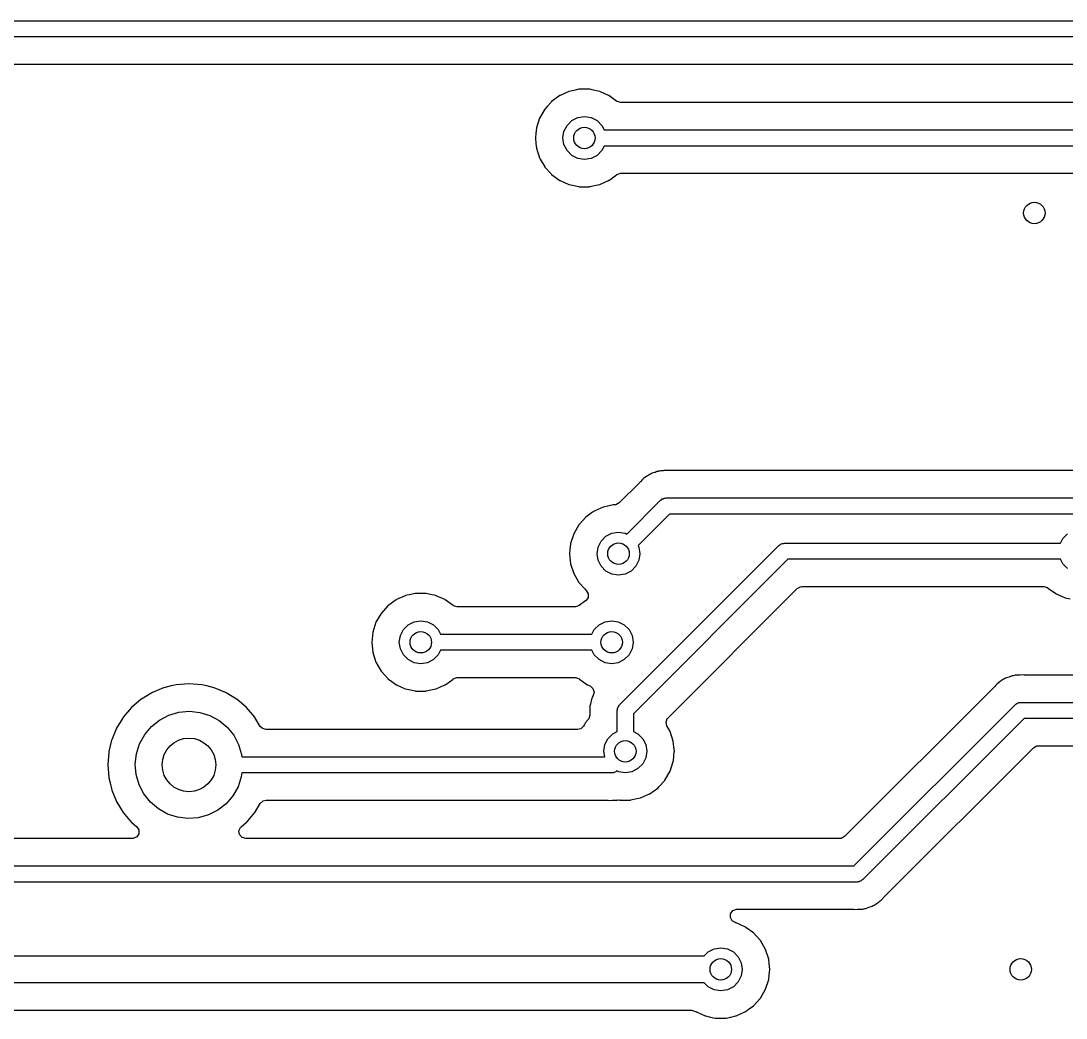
# Model space of a CAD drawing. Extents: x 51 to 243, y -135 to -54.
# Drawn here: x 86.53 to 106, y -91.84 to -73.26 of the extents above; entities that cross this region are included whole.
import ezdxf

# ---------------------------------------------------------------- set-up
doc = ezdxf.new("R2010")
doc.units = 0
doc.layers.add('BLACK', color=7, linetype='CONTINUOUS')

msp = doc.modelspace()

# ---------------------------------------------------------------- linework, layer by layer
at = {"layer": 'BLACK', "linetype": 'CONTINUOUS'}
for p, q in [((81.0481, -73.256), (120.802, -73.256)), ((120.864, -73.556), (80.986, -73.556)), ((81.023, -74.0645), (120.782, -74.0645)), ((96.8583, -74.5453), (96.7457, -74.5692)), ((96.9261, -74.5309), (96.8583, -74.5453)), ((96.9325, -74.5295), (96.9261, -74.5309)), ((96.9261, -74.5309), (96.9261, -74.5309)), ((97.1235, -74.5295), (96.9325, -74.5295)), ((97.1299, -74.5309), (97.1235, -74.5295)), ((97.1977, -74.5453), (97.1299, -74.5309)), ((97.1299, -74.5309), (97.1299, -74.5309)), ((97.3103, -74.5692), (97.1977, -74.5453)), ((96.4167, -74.7591), (96.4123, -74.764)), ((96.5712, -74.6469), (96.4167, -74.7591)), ((96.5773, -74.6442), (96.5712, -74.6469)), ((96.7397, -74.5719), (96.5773, -74.6442)), ((96.5773, -74.6442), (96.5773, -74.6442)), ((96.7457, -74.5692), (96.7397, -74.5719)), ((96.7397, -74.5719), (96.7397, -74.5719)), ((97.3163, -74.5719), (97.3103, -74.5692)), ((97.4787, -74.6442), (97.3163, -74.5719)), ((97.3163, -74.5719), (97.3163, -74.5719)), ((97.4848, -74.6469), (97.4787, -74.6442)), ((97.4787, -74.6442), (97.4787, -74.6442)), ((97.6339, -74.7553), (97.4848, -74.6469)), ((97.6342, -74.7554), (97.6339, -74.7553)), ((97.6401, -74.7595), (97.6342, -74.7554)), ((97.7082, -74.7795), (97.6401, -74.7595)), ((96.289, -74.9011), (96.1935, -75.0664)), ((96.3343, -74.8507), (96.289, -74.9011)), ((96.4123, -74.764), (96.3343, -74.8507)), ((96.4123, -74.764), (96.4123, -74.764)), ((134.214, -74.7795), (97.7082, -74.7795)), ((96.1935, -75.0664), (96.1345, -75.2481)), ((96.7044, -75.2029), (96.7929, -75.1144)), ((96.7929, -75.1144), (96.9044, -75.0576)), ((96.9044, -75.0576), (97.028, -75.038)), ((97.028, -75.038), (97.1516, -75.0576)), ((97.1516, -75.0576), (97.2631, -75.1144)), ((97.2631, -75.1144), (97.3516, -75.2029)), ((96.1242, -75.346), (96.1145, -75.438)), ((96.1338, -75.2546), (96.1242, -75.346)), ((96.1345, -75.2481), (96.1338, -75.2546)), ((96.1338, -75.2546), (96.1338, -75.2546)), ((96.628, -75.438), (96.6476, -75.3144)), ((96.6476, -75.3144), (96.7044, -75.2029)), ((97.3516, -75.2029), (97.395, -75.288)), ((97.395, -75.288), (170.449, -75.288)), ((96.1145, -75.438), (96.1152, -75.4446)), ((96.1152, -75.4446), (96.1255, -75.5431)), ((96.6476, -75.5616), (96.628, -75.438)), ((96.1255, -75.5431), (96.1345, -75.6279)), ((96.1345, -75.6279), (96.1935, -75.8096)), ((96.7044, -75.6731), (96.6476, -75.5616)), ((96.7929, -75.7616), (96.7044, -75.6731)), ((97.3516, -75.6731), (97.2631, -75.7616)), ((97.395, -75.588), (97.3516, -75.6731)), ((170.511, -75.588), (97.395, -75.588)), ((96.1935, -75.8096), (96.1968, -75.8153)), ((96.1968, -75.8153), (96.1968, -75.8153)), ((96.1968, -75.8153), (96.206, -75.8312)), ((96.206, -75.8312), (96.289, -75.9749)), ((96.9044, -75.8184), (96.7929, -75.7616)), ((97.028, -75.838), (96.9044, -75.8184)), ((97.1516, -75.8184), (97.028, -75.838)), ((97.2631, -75.7616), (97.1516, -75.8184)), ((96.289, -75.9749), (96.2934, -75.9799)), ((96.2934, -75.9799), (96.2934, -75.9799)), ((96.2934, -75.9799), (96.4074, -76.1064)), ((96.4074, -76.1064), (96.4167, -76.1169)), ((96.4167, -76.1169), (96.5712, -76.2291)), ((97.6035, -76.1428), (97.6342, -76.1206)), ((97.6342, -76.1206), (97.701, -76.0967)), ((97.701, -76.0967), (97.7082, -76.0965)), ((97.7082, -76.0965), (170.429, -76.0965)), ((96.5712, -76.2291), (96.5773, -76.2318)), ((96.5773, -76.2318), (96.5773, -76.2318)), ((96.5773, -76.2318), (96.7397, -76.3041)), ((96.7397, -76.3041), (96.7457, -76.3068)), ((96.7457, -76.3068), (96.8391, -76.3266)), ((97.2169, -76.3266), (97.3103, -76.3068)), ((97.3103, -76.3068), (97.3163, -76.3041)), ((97.3163, -76.3041), (97.4787, -76.2318)), ((97.4787, -76.2318), (97.4848, -76.2291)), ((97.4787, -76.2318), (97.4787, -76.2318)), ((97.4848, -76.2291), (97.5264, -76.1989)), ((97.5264, -76.1989), (97.6035, -76.1428)), ((96.8391, -76.3266), (96.9261, -76.3451)), ((96.9261, -76.3451), (96.9261, -76.3451)), ((96.9261, -76.3451), (96.9325, -76.3465)), ((96.9325, -76.3465), (97.1235, -76.3465)), ((97.1235, -76.3465), (97.1299, -76.3451)), ((97.1299, -76.3451), (97.2169, -76.3266)), ((97.1299, -76.3451), (97.1299, -76.3451)), ((98.152, -81.7675), (98.1452, -81.7715)), ((98.185, -81.748), (98.152, -81.7675)), ((98.152, -81.7675), (98.152, -81.7675)), ((98.1949, -81.7415), (98.185, -81.748)), ((98.2322, -81.7144), (98.1949, -81.7415)), ((98.2522, -81.7065), (98.2322, -81.7144)), ((98.2699, -81.6978), (98.2522, -81.7065)), ((98.2884, -81.6869), (98.2699, -81.6978)), ((98.3328, -81.674), (98.2884, -81.6869)), ((98.344, -81.6701), (98.3328, -81.674)), ((98.3796, -81.656), (98.344, -81.6701)), ((98.3869, -81.6531), (98.3796, -81.656)), ((98.3796, -81.656), (98.3796, -81.656)), ((98.3948, -81.6521), (98.3869, -81.6531)), ((98.4012, -81.6513), (98.3948, -81.6521)), ((98.3948, -81.6521), (98.3948, -81.6521)), ((98.4082, -81.6504), (98.4012, -81.6513)), ((98.4276, -81.6464), (98.4082, -81.6504)), ((98.4482, -81.6404), (98.4276, -81.6464)), ((98.4943, -81.639), (98.4482, -81.6404)), ((98.5062, -81.6381), (98.4943, -81.639)), ((98.5066, -81.638), (98.5062, -81.6381)), ((98.5106, -81.6375), (98.5066, -81.638)), ((98.5066, -81.638), (98.5066, -81.638)), ((98.5397, -81.6375), (98.5106, -81.6375)), ((98.5436, -81.6374), (98.5397, -81.6375)), ((98.6065, -81.6355), (98.5436, -81.6374)), ((98.6145, -81.6352), (98.6065, -81.6355)), ((98.6065, -81.6355), (98.6065, -81.6355)), ((98.6222, -81.6369), (98.6145, -81.6352)), ((98.6341, -81.6375), (98.6222, -81.6369)), ((106.643, -81.6375), (98.6341, -81.6375)), ((98.0602, -81.8565), (97.6771, -82.2396)), ((98.0682, -81.8478), (98.0602, -81.8565)), ((98.0767, -81.8375), (98.0682, -81.8478)), ((98.0976, -81.8122), (98.0767, -81.8375)), ((98.115, -81.7996), (98.0976, -81.8122)), ((98.13, -81.7867), (98.115, -81.7996)), ((98.1452, -81.7715), (98.13, -81.7867)), ((98.4961, -82.161), (98.5132, -82.1511)), ((98.5132, -82.1511), (98.5329, -82.1511)), ((98.5329, -82.1511), (98.552, -82.146)), ((98.552, -82.146), (106.68, -82.146)), ((97.3747, -82.3189), (97.2123, -82.3912)), ((97.3807, -82.3162), (97.3747, -82.3189)), ((97.3747, -82.3189), (97.3747, -82.3189)), ((97.4899, -82.293), (97.3807, -82.3162)), ((97.5611, -82.2779), (97.4899, -82.293)), ((97.5675, -82.2765), (97.5611, -82.2779)), ((97.5611, -82.2779), (97.5611, -82.2779)), ((97.588, -82.2765), (97.5675, -82.2765)), ((97.6148, -82.2736), (97.588, -82.2765)), ((97.6771, -82.2396), (97.6148, -82.2736)), ((97.8162, -82.8197), (98.4459, -82.1899)), ((98.4459, -82.1899), (98.463, -82.1801)), ((98.463, -82.1801), (98.477, -82.1661)), ((98.477, -82.1661), (98.4961, -82.161)), ((97.0473, -82.511), (96.9407, -82.6294)), ((97.0517, -82.5061), (97.0473, -82.511)), ((97.0473, -82.511), (97.0473, -82.511)), ((97.1801, -82.4129), (97.0517, -82.5061)), ((97.2009, -82.3978), (97.1801, -82.4129)), ((97.2062, -82.3939), (97.2009, -82.3978)), ((97.2009, -82.3978), (97.2009, -82.3978)), ((97.2123, -82.3912), (97.2062, -82.3939)), ((97.2123, -82.3912), (97.2123, -82.3912)), ((98.6141, -82.446), (98.0283, -83.0318)), ((106.618, -82.446), (98.6141, -82.446)), ((96.924, -82.6481), (96.8285, -82.8134)), ((96.9407, -82.6294), (96.924, -82.6481)), ((96.8285, -82.8134), (96.7695, -82.9951)), ((97.3394, -82.9499), (97.4279, -82.8614)), ((97.4279, -82.8614), (97.5394, -82.8046)), ((97.5394, -82.8046), (97.663, -82.785)), ((97.663, -82.785), (97.7866, -82.8046)), ((97.7866, -82.8046), (97.8162, -82.8197)), ((105.897, -82.9892), (105.94, -82.9041)), ((105.94, -82.9041), (106.029, -82.8156)), ((96.7568, -83.1158), (96.7495, -83.185)), ((96.7688, -83.0016), (96.7568, -83.1158)), ((96.7695, -82.9951), (96.7688, -83.0016)), ((96.7688, -83.0016), (96.7688, -83.0016)), ((97.263, -83.185), (97.2826, -83.0614)), ((97.2826, -83.0614), (97.3394, -82.9499)), ((97.6839, -85.9999), (100.651, -83.0331)), ((98.0283, -83.0318), (98.0434, -83.0614)), ((98.0434, -83.0614), (98.063, -83.185)), ((100.651, -83.0331), (100.668, -83.0232)), ((100.668, -83.0232), (100.682, -83.0093)), ((100.682, -83.0093), (100.701, -83.0042)), ((100.701, -83.0042), (100.718, -82.9943)), ((100.718, -82.9943), (100.738, -82.9943)), ((100.738, -82.9943), (100.757, -82.9892)), ((100.757, -82.9892), (105.897, -82.9892)), ((96.7495, -83.185), (96.7695, -83.3749)), ((97.2826, -83.3086), (97.263, -83.185)), ((97.3394, -83.4201), (97.2826, -83.3086)), ((100.819, -83.2892), (97.94, -86.1681)), ((98.0434, -83.3086), (97.9866, -83.4201)), ((98.063, -83.185), (98.0434, -83.3086)), ((105.897, -83.2892), (100.819, -83.2892)), ((105.94, -83.3743), (105.897, -83.2892)), ((96.7695, -83.3749), (96.8285, -83.5566)), ((97.4279, -83.5086), (97.3394, -83.4201)), ((97.5394, -83.5654), (97.4279, -83.5086)), ((97.8981, -83.5086), (97.7866, -83.5654)), ((97.9866, -83.4201), (97.8981, -83.5086)), ((106.029, -83.4628), (105.94, -83.3743)), ((96.8285, -83.5566), (96.924, -83.7219)), ((97.663, -83.585), (97.5394, -83.5654)), ((97.7866, -83.5654), (97.663, -83.585)), ((96.924, -83.7219), (96.9284, -83.7269)), ((96.9284, -83.7269), (96.9284, -83.7269)), ((96.9284, -83.7269), (97.0332, -83.8432)), ((97.0332, -83.8432), (97.0517, -83.8639)), ((97.0517, -83.8639), (97.0571, -83.8677)), ((97.0571, -83.8677), (97.0602, -83.8706)), ((97.0602, -83.8706), (97.0975, -83.931)), ((98.5854, -86.2419), (100.993, -83.8346)), ((100.993, -83.8346), (101.055, -83.8006)), ((101.055, -83.8006), (101.082, -83.7977)), ((101.082, -83.7977), (105.583, -83.7977)), ((105.583, -83.7977), (105.652, -83.8177)), ((105.652, -83.8177), (105.657, -83.8217)), ((105.657, -83.8217), (105.807, -83.9303)), ((93.5232, -84.0449), (93.3687, -84.1571)), ((93.5293, -84.0422), (93.5232, -84.0449)), ((93.6917, -83.9699), (93.5293, -84.0422)), ((93.5293, -84.0422), (93.5293, -84.0422)), ((93.6977, -83.9672), (93.6917, -83.9699)), ((93.6917, -83.9699), (93.6917, -83.9699)), ((93.7964, -83.9462), (93.6977, -83.9672)), ((93.8781, -83.9289), (93.7964, -83.9462)), ((93.8845, -83.9275), (93.8781, -83.9289)), ((93.8781, -83.9289), (93.8781, -83.9289)), ((94.0755, -83.9275), (93.8845, -83.9275)), ((94.0819, -83.9289), (94.0755, -83.9275)), ((94.1636, -83.9462), (94.0819, -83.9289)), ((94.0819, -83.9289), (94.0819, -83.9289)), ((94.2623, -83.9672), (94.1636, -83.9462)), ((94.2683, -83.9699), (94.2623, -83.9672)), ((94.4307, -84.0422), (94.2683, -83.9699)), ((94.2683, -83.9699), (94.2683, -83.9699)), ((94.4368, -84.0449), (94.4307, -84.0422)), ((94.4307, -84.0422), (94.4307, -84.0422)), ((94.5859, -84.1533), (94.4368, -84.0449)), ((97.05, -84.0661), (96.9299, -84.1534)), ((97.0566, -84.061), (97.05, -84.0661)), ((97.0961, -84.002), (97.0566, -84.061)), ((97.0975, -83.931), (97.0961, -84.002)), ((105.807, -83.9303), (105.813, -83.933)), ((105.813, -83.933), (105.813, -83.933)), ((105.813, -83.933), (105.973, -84.0041)), ((105.973, -84.0041), (105.981, -84.008)), ((105.981, -84.008), (106.075, -84.0278)), ((93.241, -84.2991), (93.1455, -84.4644)), ((93.3687, -84.1571), (93.241, -84.2991)), ((94.5862, -84.1534), (94.5859, -84.1533)), ((94.5921, -84.1575), (94.5862, -84.1534)), ((94.6602, -84.1775), (94.5921, -84.1575)), ((96.8558, -84.1775), (94.6602, -84.1775)), ((96.863, -84.1773), (96.8558, -84.1775)), ((96.9298, -84.1534), (96.863, -84.1773)), ((96.9299, -84.1534), (96.9298, -84.1534)), ((93.1455, -84.4644), (93.0865, -84.6461)), ((93.7449, -84.5124), (93.8564, -84.4556)), ((93.8564, -84.4556), (93.98, -84.436)), ((93.98, -84.436), (94.1036, -84.4556)), ((94.1036, -84.4556), (94.2151, -84.5124)), ((97.3009, -84.5124), (97.4124, -84.4556)), ((97.4124, -84.4556), (97.536, -84.436)), ((97.536, -84.436), (97.6596, -84.4556)), ((97.6596, -84.4556), (97.7711, -84.5124)), ((93.0865, -84.6461), (93.0665, -84.836)), ((93.5996, -84.7124), (93.6564, -84.6009)), ((93.6564, -84.6009), (93.7449, -84.5124)), ((94.2151, -84.5124), (94.3036, -84.6009)), ((94.3036, -84.6009), (94.347, -84.686)), ((94.347, -84.686), (97.169, -84.686)), ((97.169, -84.686), (97.2124, -84.6009)), ((97.2124, -84.6009), (97.3009, -84.5124)), ((97.7711, -84.5124), (97.8596, -84.6009)), ((97.8596, -84.6009), (97.9164, -84.7124)), ((93.0665, -84.836), (93.0865, -85.0259)), ((93.58, -84.836), (93.5996, -84.7124)), ((93.5996, -84.9596), (93.58, -84.836)), ((97.9164, -84.7124), (97.936, -84.836)), ((97.936, -84.836), (97.9164, -84.9596)), ((93.0865, -85.0259), (93.1455, -85.2076)), ((93.6564, -85.0711), (93.5996, -84.9596)), ((93.7449, -85.1596), (93.6564, -85.0711)), ((94.3036, -85.0711), (94.2151, -85.1596)), ((94.347, -84.986), (94.3036, -85.0711)), ((97.169, -84.986), (94.347, -84.986)), ((97.2124, -85.0711), (97.169, -84.986)), ((97.3009, -85.1596), (97.2124, -85.0711)), ((97.8596, -85.0711), (97.7711, -85.1596)), ((97.9164, -84.9596), (97.8596, -85.0711)), ((93.1455, -85.2076), (93.241, -85.3729)), ((93.8564, -85.2164), (93.7449, -85.1596)), ((93.98, -85.236), (93.8564, -85.2164)), ((94.1036, -85.2164), (93.98, -85.236)), ((94.2151, -85.1596), (94.1036, -85.2164)), ((97.4124, -85.2164), (97.3009, -85.1596)), ((97.536, -85.236), (97.4124, -85.2164)), ((97.6596, -85.2164), (97.536, -85.236)), ((97.7711, -85.1596), (97.6596, -85.2164)), ((93.241, -85.3729), (93.2454, -85.3779)), ((93.2454, -85.3779), (93.2454, -85.3779)), ((93.2454, -85.3779), (93.3643, -85.51)), ((104.984, -85.466), (104.948, -85.4801)), ((104.991, -85.4631), (104.984, -85.466)), ((104.984, -85.466), (104.984, -85.466)), ((104.999, -85.4621), (104.991, -85.4631)), ((105.005, -85.4613), (104.999, -85.4621)), ((104.999, -85.4621), (104.999, -85.4621)), ((105.012, -85.4604), (105.005, -85.4613)), ((105.032, -85.4564), (105.012, -85.4604)), ((105.052, -85.4504), (105.032, -85.4564)), ((105.098, -85.449), (105.052, -85.4504)), ((105.11, -85.4481), (105.098, -85.449)), ((105.111, -85.448), (105.11, -85.4481)), ((105.115, -85.4475), (105.111, -85.448)), ((105.111, -85.448), (105.111, -85.448)), ((105.144, -85.4475), (105.115, -85.4475)), ((105.148, -85.4474), (105.144, -85.4475)), ((105.211, -85.4455), (105.148, -85.4474)), ((105.218, -85.4452), (105.211, -85.4455)), ((105.211, -85.4455), (105.211, -85.4455)), ((105.226, -85.4469), (105.218, -85.4452)), ((105.238, -85.4475), (105.226, -85.4469)), ((109.183, -85.4475), (105.238, -85.4475)), ((89.3273, -85.651), (89.1944, -85.6829)), ((89.4205, -85.6286), (89.3273, -85.651)), ((89.4253, -85.6275), (89.4205, -85.6286)), ((89.4205, -85.6286), (89.4205, -85.6286)), ((89.662, -85.6088), (89.4253, -85.6275)), ((89.8987, -85.6275), (89.662, -85.6088)), ((89.9035, -85.6286), (89.8987, -85.6275)), ((89.9967, -85.651), (89.9035, -85.6286)), ((89.9035, -85.6286), (89.9035, -85.6286)), ((90.1296, -85.6829), (89.9967, -85.651)), ((93.3643, -85.51), (93.3687, -85.5149)), ((93.3687, -85.5149), (93.4141, -85.5478)), ((93.4141, -85.5478), (93.5164, -85.6222)), ((93.5164, -85.6222), (93.5232, -85.6271)), ((93.5232, -85.6271), (93.5293, -85.6298)), ((93.5293, -85.6298), (93.5293, -85.6298)), ((93.5293, -85.6298), (93.6917, -85.7021)), ((94.2683, -85.7021), (94.4307, -85.6298)), ((94.4307, -85.6298), (94.4368, -85.6271)), ((94.4307, -85.6298), (94.4307, -85.6298)), ((94.4368, -85.6271), (94.4436, -85.6222)), ((94.4436, -85.6222), (94.5822, -85.5214)), ((94.5822, -85.5214), (94.5862, -85.5186)), ((94.5862, -85.5186), (94.653, -85.4947)), ((94.653, -85.4947), (94.6602, -85.4945)), ((94.6602, -85.4945), (96.8558, -85.4945)), ((96.8558, -85.4945), (96.9239, -85.5145)), ((96.9239, -85.5145), (96.9298, -85.5186)), ((96.9298, -85.5186), (96.9338, -85.5214)), ((96.9338, -85.5214), (97.0724, -85.6222)), ((97.0724, -85.6222), (97.0792, -85.6271)), ((97.0792, -85.6271), (97.0853, -85.6298)), ((97.0853, -85.6298), (97.0853, -85.6298)), ((97.0853, -85.6298), (97.1329, -85.651)), ((97.1329, -85.651), (97.187, -85.697)), ((104.672, -85.6578), (104.664, -85.6665)), ((104.692, -85.6344), (104.672, -85.6578)), ((104.702, -85.6222), (104.692, -85.6344)), ((104.719, -85.6096), (104.702, -85.6222)), ((104.734, -85.5967), (104.719, -85.6096)), ((104.749, -85.5815), (104.734, -85.5967)), ((104.756, -85.5775), (104.749, -85.5815)), ((104.789, -85.558), (104.756, -85.5775)), ((104.756, -85.5775), (104.756, -85.5775)), ((104.799, -85.5515), (104.789, -85.558)), ((104.836, -85.5244), (104.799, -85.5515)), ((104.856, -85.5165), (104.836, -85.5244)), ((104.874, -85.5078), (104.856, -85.5165)), ((104.892, -85.4969), (104.874, -85.5078)), ((104.937, -85.484), (104.892, -85.4969)), ((104.948, -85.4801), (104.937, -85.484)), ((88.9708, -85.7763), (88.7768, -85.8952)), ((88.975, -85.7738), (88.9708, -85.7763)), ((88.9796, -85.7719), (88.975, -85.7738)), ((89.1898, -85.6848), (88.9796, -85.7719)), ((88.9796, -85.7719), (88.9796, -85.7719)), ((89.1944, -85.6829), (89.1898, -85.6848)), ((89.1898, -85.6848), (89.1898, -85.6848)), ((90.1342, -85.6848), (90.1296, -85.6829)), ((90.3444, -85.7719), (90.1342, -85.6848)), ((90.1342, -85.6848), (90.1342, -85.6848)), ((90.349, -85.7738), (90.3444, -85.7719)), ((90.3444, -85.7719), (90.3444, -85.7719)), ((90.3532, -85.7763), (90.349, -85.7738)), ((90.5472, -85.8952), (90.3532, -85.7763)), ((93.6917, -85.7021), (93.6977, -85.7048)), ((93.6977, -85.7048), (93.7911, -85.7246)), ((93.7911, -85.7246), (93.8781, -85.7431)), ((93.8781, -85.7431), (93.8781, -85.7431)), ((93.8781, -85.7431), (93.8845, -85.7445)), ((93.8845, -85.7445), (94.0755, -85.7445)), ((94.0755, -85.7445), (94.0819, -85.7431)), ((94.0819, -85.7431), (94.1689, -85.7246)), ((94.0819, -85.7431), (94.0819, -85.7431)), ((94.1689, -85.7246), (94.2623, -85.7048)), ((94.2623, -85.7048), (94.2683, -85.7021)), ((97.192, -85.8268), (97.1729, -85.8617)), ((97.187, -85.697), (97.2076, -85.7649)), ((97.2076, -85.7649), (97.192, -85.8268)), ((104.664, -85.6665), (101.872, -88.4586)), ((88.592, -86.052), (88.4378, -86.2326)), ((88.7726, -85.8978), (88.592, -86.052)), ((88.7768, -85.8952), (88.7726, -85.8978)), ((88.7768, -85.8952), (88.7768, -85.8952)), ((90.5514, -85.8978), (90.5472, -85.8952)), ((90.5472, -85.8952), (90.5472, -85.8952)), ((90.732, -86.052), (90.5514, -85.8978)), ((90.8862, -86.2326), (90.732, -86.052)), ((97.1315, -86.0443), (97.1299, -86.064)), ((97.1403, -85.9884), (97.1315, -86.0228)), ((97.1315, -86.0228), (97.1315, -86.0443)), ((97.143, -85.9781), (97.1403, -85.9884)), ((97.1454, -85.9664), (97.143, -85.9781)), ((97.1514, -85.9287), (97.1454, -85.9664)), ((97.1526, -85.9208), (97.1514, -85.9287)), ((97.1611, -85.9011), (97.1526, -85.9208)), ((97.1675, -85.8824), (97.1611, -85.9011)), ((97.1729, -85.8617), (97.1675, -85.8824)), ((97.6451, -86.0672), (97.655, -86.0501)), ((97.655, -86.0501), (97.6601, -86.031)), ((97.6601, -86.031), (97.6741, -86.017)), ((97.6741, -86.017), (97.6839, -85.9999)), ((102.046, -89.004), (105.05, -85.9999)), ((105.05, -85.9999), (105.067, -85.9901)), ((105.067, -85.9901), (105.081, -85.9761)), ((105.081, -85.9761), (105.1, -85.971)), ((105.1, -85.971), (105.117, -85.9611)), ((105.117, -85.9611), (105.137, -85.9611)), ((105.137, -85.9611), (105.156, -85.956)), ((105.156, -85.956), (109.22, -85.956)), ((88.4352, -86.2368), (88.3332, -86.4033)), ((88.4378, -86.2326), (88.4352, -86.2368)), ((88.4352, -86.2368), (88.4352, -86.2368)), ((89.1144, -86.2852), (89.2874, -86.1948)), ((89.2874, -86.1948), (89.4746, -86.1397)), ((89.4746, -86.1397), (89.669, -86.122)), ((89.669, -86.122), (89.8631, -86.1424)), ((89.8631, -86.1424), (90.0495, -86.2001)), ((90.0495, -86.2001), (90.2212, -86.293)), ((90.8888, -86.2368), (90.8862, -86.2326)), ((90.9908, -86.4033), (90.8888, -86.2368)), ((90.8888, -86.2368), (90.8888, -86.2368)), ((97.1315, -86.1932), (97.1115, -86.2614)), ((97.1299, -86.064), (97.1266, -86.0852)), ((97.1266, -86.0852), (97.1273, -86.093)), ((97.1273, -86.093), (97.1309, -86.1311)), ((97.1309, -86.1311), (97.1315, -86.143)), ((97.1315, -86.143), (97.1315, -86.1932)), ((97.64, -86.106), (97.6451, -86.0869)), ((97.64, -86.501), (97.64, -86.106)), ((97.6451, -86.0869), (97.6451, -86.0672)), ((97.94, -86.1681), (97.94, -86.501)), ((98.5718, -86.2579), (98.5854, -86.2419)), ((88.3119, -86.4396), (88.2493, -86.5908)), ((88.3138, -86.435), (88.3119, -86.4396)), ((88.3119, -86.4396), (88.3119, -86.4396)), ((88.3332, -86.4033), (88.3138, -86.435)), ((88.8369, -86.557), (88.9623, -86.4075)), ((88.9623, -86.4075), (89.1144, -86.2852)), ((90.2212, -86.293), (90.3716, -86.4174)), ((90.3716, -86.4174), (90.4949, -86.5686)), ((91.0301, -86.4435), (90.9908, -86.4033)), ((91.0982, -86.4635), (91.0301, -86.4435)), ((97.0109, -86.4005), (96.9595, -86.4495)), ((97.0305, -86.3666), (97.0109, -86.4005)), ((97.051, -86.3311), (97.0305, -86.3666)), ((97.0991, -86.2776), (97.051, -86.3311)), ((97.1115, -86.2614), (97.0991, -86.2776)), ((98.5486, -86.325), (98.5718, -86.2579)), ((98.5654, -86.394), (98.5486, -86.325)), ((98.6207, -86.4898), (98.5654, -86.394)), ((105.218, -86.256), (102.214, -89.2601)), ((109.158, -86.256), (105.218, -86.256)), ((88.2493, -86.5908), (88.2229, -86.6544)), ((88.7429, -86.7281), (88.8369, -86.557)), ((90.4949, -86.5686), (90.5865, -86.7409)), ((96.9017, -86.4635), (91.0982, -86.4635)), ((96.9595, -86.4495), (96.9017, -86.4635)), ((97.4096, -86.7444), (97.4664, -86.6329)), ((97.4664, -86.6329), (97.5549, -86.5444)), ((97.5549, -86.5444), (97.64, -86.501)), ((97.94, -86.501), (98.0251, -86.5444)), ((98.0251, -86.5444), (98.1136, -86.6329)), ((98.1136, -86.6329), (98.1704, -86.7444)), ((98.6245, -86.4964), (98.6207, -86.4898)), ((98.6835, -86.6781), (98.6245, -86.4964)), ((88.2217, -86.6592), (88.17, -86.8746)), ((88.2229, -86.6544), (88.2217, -86.6592)), ((88.6839, -86.9141), (88.7429, -86.7281)), ((90.5865, -86.7409), (90.643, -86.9278)), ((97.39, -86.868), (97.4096, -86.7444)), ((98.1704, -86.7444), (98.19, -86.868)), ((98.6842, -86.6846), (98.6835, -86.6781)), ((98.6947, -86.7845), (98.6842, -86.6846)), ((98.6842, -86.6846), (98.6842, -86.6846)), ((98.7035, -86.868), (98.6947, -86.7845)), ((102.6, -89.5935), (105.392, -86.8014)), ((105.392, -86.8014), (105.454, -86.7674)), ((105.454, -86.7674), (105.481, -86.7645)), ((105.481, -86.7645), (108.895, -86.7645)), ((88.1675, -86.8853), (88.1488, -87.122)), ((88.17, -86.8746), (88.1675, -86.8853)), ((88.6621, -87.108), (88.6839, -86.9141)), ((90.643, -86.9278), (90.6473, -86.972)), ((90.6473, -86.972), (97.4065, -86.972)), ((97.4065, -86.972), (97.39, -86.868)), ((98.1704, -86.9916), (98.1136, -87.1031)), ((98.19, -86.868), (98.1704, -86.9916)), ((98.6851, -87.0427), (98.7028, -86.8746)), ((98.7028, -86.8746), (98.7035, -86.868)), ((88.1488, -87.122), (88.1675, -87.3587)), ((88.6784, -87.3025), (88.6621, -87.108)), ((98.0251, -87.1916), (97.9136, -87.2484)), ((98.1136, -87.1031), (98.0251, -87.1916)), ((98.6245, -87.2396), (98.6835, -87.0579)), ((98.6835, -87.0579), (98.6851, -87.0427)), ((88.1675, -87.3587), (88.1686, -87.3635)), ((88.1686, -87.3635), (88.1686, -87.3635)), ((88.1686, -87.3635), (88.1909, -87.4562)), ((88.7322, -87.4901), (88.6784, -87.3025)), ((90.6371, -87.3435), (90.5755, -87.5287)), ((90.6462, -87.272), (90.6371, -87.3435)), ((97.536, -87.272), (90.6462, -87.272)), ((97.5551, -87.2669), (97.536, -87.272)), ((97.5748, -87.2669), (97.5551, -87.2669)), ((97.5919, -87.257), (97.5748, -87.2669)), ((97.611, -87.2519), (97.5919, -87.257)), ((97.625, -87.2379), (97.611, -87.2519)), ((97.6347, -87.2323), (97.625, -87.2379)), ((97.6664, -87.2484), (97.6347, -87.2323)), ((97.79, -87.268), (97.6664, -87.2484)), ((97.9136, -87.2484), (97.79, -87.268)), ((98.4168, -87.5296), (98.5246, -87.4099)), ((98.5246, -87.4099), (98.529, -87.4049)), ((98.5246, -87.4099), (98.5246, -87.4099)), ((98.529, -87.4049), (98.6245, -87.2396)), ((88.1909, -87.4562), (88.2229, -87.5896)), ((88.2229, -87.5896), (88.2248, -87.5942)), ((88.2248, -87.5942), (88.2248, -87.5942)), ((88.2248, -87.5942), (88.3116, -87.8038)), ((88.8214, -87.6637), (88.7322, -87.4901)), ((90.5755, -87.5287), (90.4791, -87.6984)), ((98.2778, -87.6366), (98.3491, -87.5848)), ((98.3491, -87.5848), (98.4013, -87.5469)), ((98.4013, -87.5469), (98.4168, -87.5296)), ((88.3116, -87.8038), (88.3138, -87.809)), ((88.9427, -87.8167), (88.8214, -87.6637)), ((90.4791, -87.6984), (90.3516, -87.8462)), ((90.9908, -87.8407), (91.0435, -87.793)), ((91.0435, -87.793), (91.0982, -87.7805)), ((91.0982, -87.7805), (97.4539, -87.7805)), ((97.4539, -87.7805), (97.4658, -87.7811)), ((97.4658, -87.7811), (97.4658, -87.7811)), ((97.4658, -87.7811), (97.4735, -87.7828)), ((97.4735, -87.7828), (97.5444, -87.7806)), ((97.5444, -87.7806), (97.5483, -87.7805)), ((97.5483, -87.7805), (97.5774, -87.7805)), ((97.5774, -87.7805), (97.5818, -87.7799)), ((97.5818, -87.7799), (97.5937, -87.779)), ((97.5937, -87.779), (97.6398, -87.7776)), ((97.6398, -87.7776), (97.6474, -87.7753)), ((97.6474, -87.7753), (97.6482, -87.7752)), ((97.6482, -87.7752), (97.6813, -87.7761)), ((97.6813, -87.7761), (97.6815, -87.7744)), ((97.6815, -87.7744), (97.688, -87.7751)), ((97.688, -87.7751), (97.6945, -87.7765)), ((97.6945, -87.7765), (97.8855, -87.7765)), ((97.8855, -87.7765), (97.8919, -87.7751)), ((97.8919, -87.7751), (98.0061, -87.7509)), ((97.8919, -87.7751), (97.8919, -87.7751)), ((98.0061, -87.7509), (98.0723, -87.7368)), ((98.0723, -87.7368), (98.1288, -87.7117)), ((98.1288, -87.7117), (98.2407, -87.6618)), ((98.2407, -87.6618), (98.2468, -87.6591)), ((98.2407, -87.6618), (98.2407, -87.6618)), ((98.2468, -87.6591), (98.2778, -87.6366)), ((88.3138, -87.809), (88.3163, -87.8132)), ((88.3163, -87.8132), (88.4352, -88.0072)), ((89.0913, -87.9431), (88.9427, -87.8167)), ((89.2617, -88.0384), (89.0913, -87.9431)), ((90.1978, -87.9663), (90.0236, -88.0543)), ((90.3516, -87.8462), (90.1978, -87.9663)), ((90.8888, -88.0072), (90.9908, -87.8407)), ((88.4352, -88.0072), (88.4352, -88.0072)), ((88.4352, -88.0072), (88.4378, -88.0114)), ((88.4378, -88.0114), (88.592, -88.192)), ((88.592, -88.192), (88.5958, -88.1952)), ((88.5958, -88.1952), (88.5958, -88.1952)), ((88.5958, -88.1952), (88.6877, -88.2737)), ((89.4473, -88.0987), (89.2617, -88.0384)), ((89.6411, -88.1218), (89.4473, -88.0987)), ((89.8356, -88.1068), (89.6411, -88.1218)), ((90.0236, -88.0543), (89.8356, -88.1068)), ((90.6363, -88.2737), (90.7282, -88.1952)), ((90.7282, -88.1952), (90.732, -88.192)), ((90.7282, -88.1952), (90.7282, -88.1952)), ((90.732, -88.192), (90.8862, -88.0114)), ((90.8862, -88.0114), (90.8888, -88.0072)), ((90.8888, -88.0072), (90.8888, -88.0072)), ((88.6877, -88.2737), (88.7265, -88.3331)), ((88.7265, -88.3331), (88.727, -88.4041)), ((90.5934, -88.3516), (90.6229, -88.287)), ((90.6035, -88.4218), (90.5934, -88.3516)), ((90.6229, -88.287), (90.6363, -88.2737)), ((88.6059, -88.4955), (60.2889, -88.4955)), ((88.6247, -88.4941), (88.6059, -88.4955)), ((88.6891, -88.4641), (88.6247, -88.4941)), ((88.727, -88.4041), (88.6891, -88.4641)), ((90.65, -88.4755), (90.6035, -88.4218)), ((90.7181, -88.4955), (90.65, -88.4755)), ((101.783, -88.4955), (90.7181, -88.4955)), ((101.81, -88.4926), (101.783, -88.4955)), ((101.872, -88.4586), (101.81, -88.4926)), ((60.0261, -89.004), (102.046, -89.004)), ((102.108, -89.304), (59.964, -89.304)), ((102.127, -89.2989), (102.108, -89.304)), ((102.147, -89.2989), (102.127, -89.2989)), ((102.164, -89.289), (102.147, -89.2989)), ((102.183, -89.2839), (102.164, -89.289)), ((102.197, -89.2699), (102.183, -89.2839)), ((102.214, -89.2601), (102.197, -89.2699)), ((102.372, -89.7631), (102.39, -89.7522)), ((102.39, -89.7522), (102.408, -89.7435)), ((102.408, -89.7435), (102.428, -89.7356)), ((102.428, -89.7356), (102.465, -89.7085)), ((102.465, -89.7085), (102.475, -89.702)), ((102.475, -89.702), (102.508, -89.6825)), ((102.508, -89.6825), (102.515, -89.6785)), ((102.508, -89.6825), (102.508, -89.6825)), ((102.515, -89.6785), (102.53, -89.6633)), ((102.53, -89.6633), (102.545, -89.6504)), ((102.545, -89.6504), (102.547, -89.6489)), ((102.547, -89.6489), (102.562, -89.6378)), ((102.562, -89.6378), (102.592, -89.6022)), ((102.592, -89.6022), (102.6, -89.5935)), ((99.7466, -89.9659), (99.7514, -89.895)), ((99.7514, -89.895), (99.7936, -89.838)), ((99.7936, -89.838), (99.86, -89.8129)), ((99.86, -89.8129), (99.8696, -89.8125)), ((99.8696, -89.8125), (102.026, -89.8125)), ((102.026, -89.8125), (102.038, -89.8131)), ((102.038, -89.8131), (102.038, -89.8131)), ((102.038, -89.8131), (102.046, -89.8148)), ((102.046, -89.8148), (102.116, -89.8126)), ((102.116, -89.8126), (102.12, -89.8125)), ((102.12, -89.8125), (102.149, -89.8125)), ((102.149, -89.8125), (102.154, -89.8119)), ((102.154, -89.8119), (102.166, -89.811)), ((102.166, -89.811), (102.212, -89.8096)), ((102.212, -89.8096), (102.232, -89.8036)), ((102.232, -89.8036), (102.252, -89.7996)), ((102.252, -89.7996), (102.259, -89.7987)), ((102.259, -89.7987), (102.265, -89.7979)), ((102.265, -89.7979), (102.273, -89.7969)), ((102.265, -89.7979), (102.265, -89.7979)), ((102.273, -89.7969), (102.28, -89.794)), ((102.28, -89.794), (102.316, -89.7799)), ((102.28, -89.794), (102.28, -89.794)), ((102.316, -89.7799), (102.327, -89.776)), ((102.327, -89.776), (102.372, -89.7631)), ((99.7809, -90.028), (99.7466, -89.9659)), ((99.8379, -90.0588), (99.7809, -90.028)), ((99.8375, -90.0598), (99.8379, -90.0588)), ((99.8432, -90.0616), (99.8375, -90.0598)), ((99.8434, -90.0617), (99.8432, -90.0616)), ((99.8503, -90.0632), (99.8434, -90.0617)), ((99.8563, -90.0659), (99.8503, -90.0632)), ((100.019, -90.1382), (99.8563, -90.0659)), ((99.8563, -90.0659), (99.8563, -90.0659)), ((100.025, -90.1409), (100.019, -90.1382)), ((100.019, -90.1382), (100.019, -90.1382)), ((100.03, -90.1448), (100.025, -90.1409)), ((100.037, -90.1494), (100.03, -90.1448)), ((100.03, -90.1448), (100.03, -90.1448)), ((100.179, -90.2531), (100.037, -90.1494)), ((100.307, -90.3951), (100.179, -90.2531)), ((99.4444, -90.5516), (99.568, -90.532)), ((99.568, -90.532), (99.6916, -90.5516)), ((100.403, -90.5604), (100.307, -90.3951)), ((75.4927, -90.682), (99.2593, -90.682)), ((99.2593, -90.682), (99.3329, -90.6084)), ((99.3329, -90.6084), (99.4444, -90.5516)), ((99.6916, -90.5516), (99.8031, -90.6084)), ((99.8031, -90.6084), (99.8916, -90.6969)), ((99.8916, -90.6969), (99.9484, -90.8084)), ((100.462, -90.7421), (100.403, -90.5604)), ((99.9484, -90.8084), (99.968, -90.932)), ((100.462, -90.7486), (100.462, -90.7421)), ((100.47, -90.8252), (100.462, -90.7486)), ((100.462, -90.7486), (100.462, -90.7486)), ((100.482, -90.932), (100.47, -90.8252)), ((99.9484, -91.0556), (99.8916, -91.1671)), ((99.968, -90.932), (99.9484, -91.0556)), ((100.462, -91.1219), (100.471, -91.0353)), ((100.471, -91.0353), (100.481, -90.9386)), ((100.481, -90.9386), (100.482, -90.932)), ((99.2593, -91.182), (75.4927, -91.182)), ((99.3329, -91.2556), (99.2593, -91.182)), ((99.4444, -91.3124), (99.3329, -91.2556)), ((99.8031, -91.2556), (99.6916, -91.3124)), ((99.8916, -91.1671), (99.8031, -91.2556)), ((100.307, -91.4689), (100.403, -91.3036)), ((100.403, -91.3036), (100.462, -91.1219)), ((99.568, -91.332), (99.4444, -91.3124)), ((99.6916, -91.3124), (99.568, -91.332)), ((100.241, -91.5421), (100.303, -91.4739)), ((100.303, -91.4739), (100.307, -91.4689)), ((100.303, -91.4739), (100.303, -91.4739)), ((75.7266, -91.6905), (99.0254, -91.6905)), ((99.0254, -91.6905), (99.0995, -91.7146)), ((100.03, -91.7192), (100.065, -91.694)), ((100.065, -91.694), (100.08, -91.6829)), ((100.08, -91.6829), (100.179, -91.6109)), ((100.179, -91.6109), (100.241, -91.5421)), ((99.0995, -91.7146), (99.1059, -91.7192)), ((99.1059, -91.7192), (99.1059, -91.7192)), ((99.1059, -91.7192), (99.1112, -91.7231)), ((99.1112, -91.7231), (99.1173, -91.7258)), ((99.1173, -91.7258), (99.1173, -91.7258)), ((99.1173, -91.7258), (99.2797, -91.7981)), ((99.2797, -91.7981), (99.2857, -91.8008)), ((99.2857, -91.8008), (99.3791, -91.8206)), ((99.3791, -91.8206), (99.4661, -91.8391)), ((99.4661, -91.8391), (99.4661, -91.8391)), ((99.4661, -91.8391), (99.4725, -91.8405)), ((99.4725, -91.8405), (99.6635, -91.8405)), ((99.6635, -91.8405), (99.6699, -91.8391)), ((99.6699, -91.8391), (99.7569, -91.8206)), ((99.6699, -91.8391), (99.6699, -91.8391)), ((99.7569, -91.8206), (99.8503, -91.8008)), ((99.8503, -91.8008), (99.8563, -91.7981)), ((99.8563, -91.7981), (100.019, -91.7258)), ((100.019, -91.7258), (100.025, -91.7231)), ((100.019, -91.7258), (100.019, -91.7258)), ((100.025, -91.7231), (100.03, -91.7192))]:
    msp.add_line(p, q, dxfattribs=at)
at = {"layer": 'BLACK'}
for centre, radius in [((97.028, -75.438), 0.2), ((105.41, -76.835), 0.2), ((97.663, -83.185), 0.2), ((93.98, -84.836), 0.2), ((97.536, -84.836), 0.2), ((89.662, -87.122), 0.5), ((97.79, -86.868), 0.2), ((99.568, -90.932), 0.2), ((105.156, -90.932), 0.2)]:
    msp.add_circle(centre, radius, dxfattribs=at)

doc.saveas('drawing.dxf')
